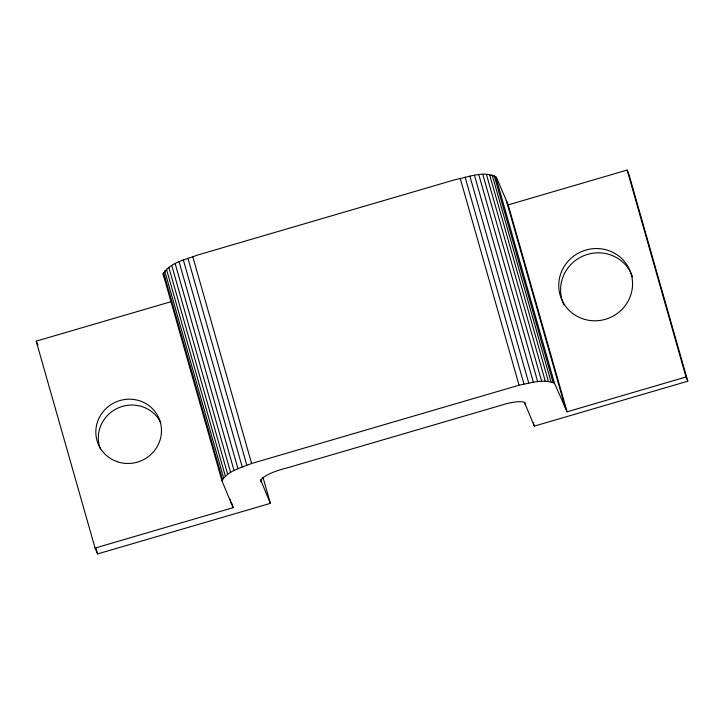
<?xml version="1.0" encoding="UTF-8"?>
<svg xmlns="http://www.w3.org/2000/svg" width="724" height="724" viewBox="0 0 724 724"><rect width="100%" height="100%" fill="white"/><g stroke="black" fill="none" stroke-linecap="round" stroke-linejoin="round"><path stroke-width="1.09" d="M165.443 280.26L163.081 273.889C170.176 262.341 185.824 259.608 197.715 255.011L455.26 179.643C468.166 177.28 484.392 170.013 496.438 177.425L508.203 204.874L567.073 411.802L685.999 376.996L687.8 381.204L534.312 426.119L524.538 402.58M170.991 301.7L36.2 341.149L95.07 548.068L233.101 507.678L221.96 480.817C227.798 470.5 241.4 467.813 251.617 463.478L519.054 385.213C530.448 383.077 543.29 378.562 554.503 383.304L567.073 411.802M508.203 204.874L627.129 170.077L628.93 174.276L687.8 381.204M95.07 548.068L97.586 553.923L270.378 503.361L262.975 477.36M260.604 479.822L270.378 503.361M36.2 341.149L37.874 345.049M627.129 170.077L685.999 376.996M506.266 200.349L565.136 407.277M495.632 176.375L554.503 383.304M494.193 175.534L553.064 382.462M492.157 174.918L551.027 381.838M489.551 174.52L548.421 381.448M486.428 174.366L545.299 381.295M482.827 174.457L541.697 381.376M478.826 174.774L537.697 381.702M474.482 175.335L533.353 382.263M469.876 176.113L528.746 383.041M465.079 177.099L523.95 384.028M533.389 422.87L534.312 426.119M460.183 178.285L519.054 385.213M192.747 256.549L251.617 463.478M187.932 258.215L246.803 465.143M183.353 259.979L242.223 466.908M179.081 261.807L237.952 468.736M175.199 263.681L234.069 470.6M171.76 265.554L230.63 472.473M168.837 267.4L227.707 474.32M166.475 269.183L225.345 476.111M231.87 503.343L233.101 507.678M230.087 499.189L231.318 503.524M164.701 270.876L223.58 477.804M163.57 272.459L222.44 479.379M163.081 273.889L221.96 480.817M95.731 547.425L97.586 553.923M564.023 304.922A37.078 35.965 -23.2 0 1 583.915 255.672A37.078 35.965 -23.2 0 1 632.55 276.903M261.219 481.985A24.118 5.828 -15.9 0 1 287.129 467.903L501.949 405.033A20.308 4.914 -15.9 0 1 525.153 404.743M100.328 448.907A32.987 31.992 -23.2 0 1 118.392 407.856A32.987 31.992 -23.2 0 1 160.755 422.617M116.799 461.568A32.987 31.992 -23.2 0 0 161.099 425.694A32.987 31.992 -23.2 0 0 108.066 406.743A32.987 31.992 -23.2 0 0 116.799 461.568M585.01 319.492A37.078 35.965 -23.2 0 0 631.572 275.609A37.078 35.965 -23.2 0 0 570.367 258.902A37.078 35.965 -23.2 0 0 585.01 319.492"/></g></svg>
